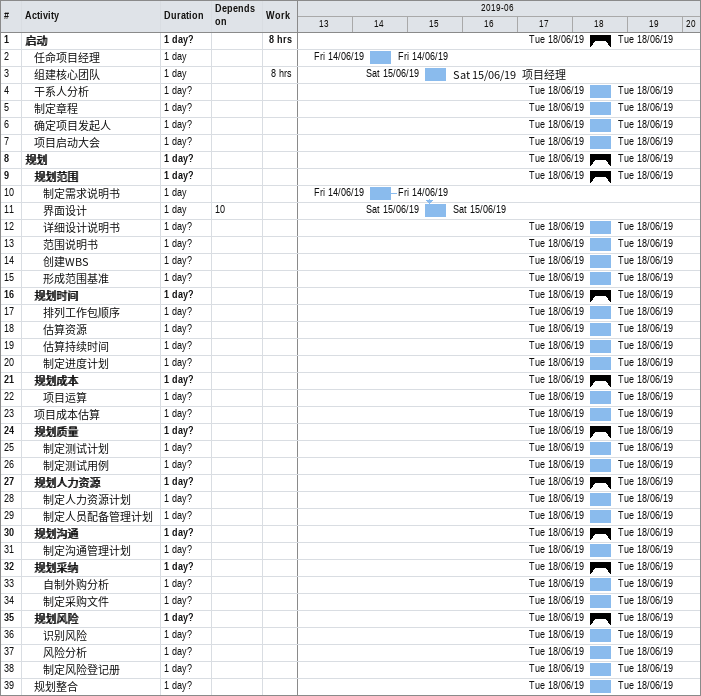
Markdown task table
| ID | Level | Task | Duration | Start | Finish | Predecessors | Resources | Work (h) |
|---|---|---|---|---|---|---|---|---|
| 1 | 1 | **启动** | 1d? | 2019-06-18 | 2019-06-18 |  |  | 8 |
| 2 | 2 | 任命项目经理 | 1d | 2019-06-14 | 2019-06-14 |  |  |  |
| 3 | 2 | 组建核心团队 | 1d | 2019-06-15 | 2019-06-15 |  | 项目经理 | 8 |
| 4 | 2 | 干系人分析 | 1d? | 2019-06-18 | 2019-06-18 |  |  |  |
| 5 | 2 | 制定章程 | 1d? | 2019-06-18 | 2019-06-18 |  |  |  |
| 6 | 2 | 确定项目发起人 | 1d? | 2019-06-18 | 2019-06-18 |  |  |  |
| 7 | 2 | 项目启动大会 | 1d? | 2019-06-18 | 2019-06-18 |  |  |  |
| 8 | 1 | **规划** | 1d? | 2019-06-18 | 2019-06-18 |  |  |  |
| 9 | 2 | **规划范围** | 1d? | 2019-06-18 | 2019-06-18 |  |  |  |
| 10 | 3 | 制定需求说明书 | 1d | 2019-06-14 | 2019-06-14 |  |  |  |
| 11 | 3 | 界面设计 | 1d | 2019-06-15 | 2019-06-15 | 10 |  |  |
| 12 | 3 | 详细设计说明书 | 1d? | 2019-06-18 | 2019-06-18 |  |  |  |
| 13 | 3 | 范围说明书 | 1d? | 2019-06-18 | 2019-06-18 |  |  |  |
| 14 | 3 | 创建WBS | 1d? | 2019-06-18 | 2019-06-18 |  |  |  |
| 15 | 3 | 形成范围基准 | 1d? | 2019-06-18 | 2019-06-18 |  |  |  |
| 16 | 2 | **规划时间** | 1d? | 2019-06-18 | 2019-06-18 |  |  |  |
| 17 | 3 | 排列工作包顺序 | 1d? | 2019-06-18 | 2019-06-18 |  |  |  |
| 18 | 3 | 估算资源 | 1d? | 2019-06-18 | 2019-06-18 |  |  |  |
| 19 | 3 | 估算持续时间 | 1d? | 2019-06-18 | 2019-06-18 |  |  |  |
| 20 | 3 | 制定进度计划 | 1d? | 2019-06-18 | 2019-06-18 |  |  |  |
| 21 | 2 | **规划成本** | 1d? | 2019-06-18 | 2019-06-18 |  |  |  |
| 22 | 3 | 项目运算 | 1d? | 2019-06-18 | 2019-06-18 |  |  |  |
| 23 | 2 | 项目成本估算 | 1d? | 2019-06-18 | 2019-06-18 |  |  |  |
| 24 | 2 | **规划质量** | 1d? | 2019-06-18 | 2019-06-18 |  |  |  |
| 25 | 3 | 制定测试计划 | 1d? | 2019-06-18 | 2019-06-18 |  |  |  |
| 26 | 3 | 制定测试用例 | 1d? | 2019-06-18 | 2019-06-18 |  |  |  |
| 27 | 2 | **规划人力资源** | 1d? | 2019-06-18 | 2019-06-18 |  |  |  |
| 28 | 3 | 制定人力资源计划 | 1d? | 2019-06-18 | 2019-06-18 |  |  |  |
| 29 | 3 | 制定人员配备管理计划 | 1d? | 2019-06-18 | 2019-06-18 |  |  |  |
| 30 | 2 | **规划沟通** | 1d? | 2019-06-18 | 2019-06-18 |  |  |  |
| 31 | 3 | 制定沟通管理计划 | 1d? | 2019-06-18 | 2019-06-18 |  |  |  |
| 32 | 2 | **规划采纳** | 1d? | 2019-06-18 | 2019-06-18 |  |  |  |
| 33 | 3 | 自制外购分析 | 1d? | 2019-06-18 | 2019-06-18 |  |  |  |
| 34 | 3 | 制定采购文件 | 1d? | 2019-06-18 | 2019-06-18 |  |  |  |
| 35 | 2 | **规划风险** | 1d? | 2019-06-18 | 2019-06-18 |  |  |  |
| 36 | 3 | 识别风险 | 1d? | 2019-06-18 | 2019-06-18 |  |  |  |
| 37 | 3 | 风险分析 | 1d? | 2019-06-18 | 2019-06-18 |  |  |  |
| 38 | 3 | 制定风险登记册 | 1d? | 2019-06-18 | 2019-06-18 |  |  |  |
| 39 | 2 | 规划整合 | 1d? | 2019-06-18 | 2019-06-18 |  |  |  |
